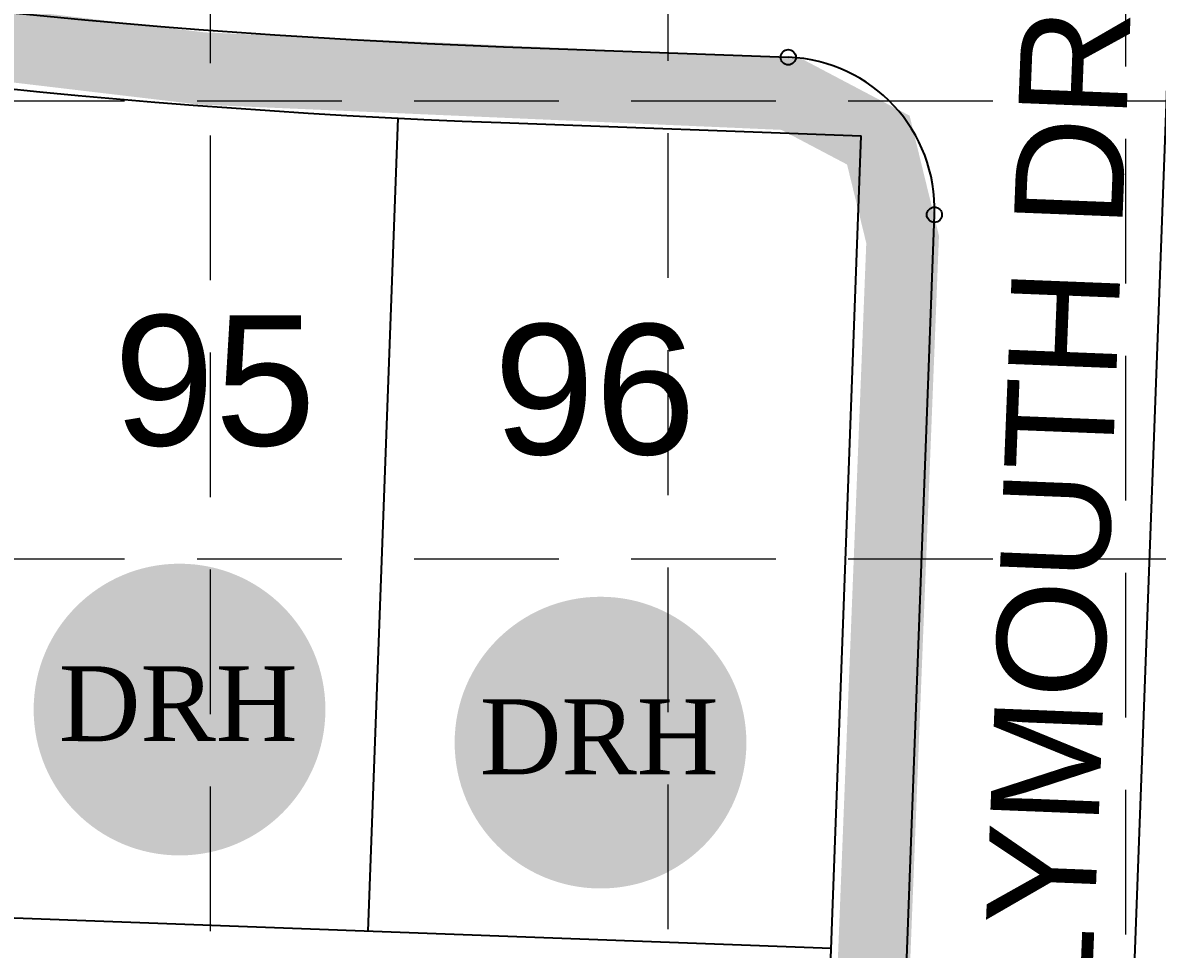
# Model space of a CAD drawing. Header units: inches. Extents: x 3312 to 5850, y 7905 to 11961.
# Drawn here: x 5124.7 to 5281.5, y 10321.6 to 10449.7 of the extents above; entities that cross this region are included whole.
import ezdxf
from ezdxf.enums import TextEntityAlignment as Align

# ---------------------------------------------------------------- set-up
doc = ezdxf.new("R2010")
doc.units = ezdxf.units.IN
doc.header["$LTSCALE"] = 80
doc.header["$MEASUREMENT"] = 0
doc.linetypes.add('HIDDEN', pattern=[0.375, 0.25, -0.125])
for name, color, linetype in [('1 LOT NUMBER', 7, 'Continuous'), ('BASE', 7, 'Continuous'), ('ECB', 84, 'Continuous'), ('grid', 254, 'HIDDEN'), ('LEGEND', 7, 'Continuous'), ('LOT NUM', 7, 'Continuous'), ('LOTLINE', 7, 'Continuous'), ('PAVING', 7, 'Continuous'), ('ROW', 7, 'Continuous')]:
    doc.layers.add(name, color=color, linetype=linetype)
doc.styles.add('DRHorton', font='dutcheb.ttf')
doc.styles.get("Standard").update_dxf_attribs({"font": 'ARIAL.TTF', "height": 25})

# ---------------------------------------------------------------- blocks, each defined once
blk = doc.blocks.new('DRHorton')
h = blk.add_hatch(color=1)
h.paths.add_polyline_path([(78.7, 25.78, 1), (40.43, 25.78, 1)])
h.paths.add_polyline_path([(42.33, 17.91), (76.5, 17.91), (76.5, 34.87), (42.33, 34.87)], flags=24)
at = {"layer": 'BASE', "color": 176, "style": 'DRHorton'}
blk.add_text('DRH', height=9.814, dxfattribs=at).set_placement((59.39, 21.64), align=Align.CENTER)

msp = doc.modelspace()

# ---------------------------------------------------------------- linework, layer by layer
at = {"layer": 'ECB', "const_width": 10}
msp.add_lwpolyline([(5071.14, 10452.63), (5149.47, 10443.33), (5230.9, 10439.79), (5242.96, 10433.43), (5246.32, 10419.7), (5240.33, 10268.63)], dxfattribs=at)
at = {"layer": 'grid', "color": 252, "linetype": 'HIDDEN', "lineweight": 0}
for p, q in [((5150.83, 8224.06), (5150.53, 11894.2)), ((5214.04, 8224.37), (5213.81, 11894.2)), ((5277.27, 8223.61), (5277.08, 11894.2)), ((3378.79, 10438.84), (5783.3, 10438.84)), ((3378.79, 10375.57), (5783.3, 10375.57))]:
    msp.add_line(p, q, dxfattribs=at)
at = {"layer": 'LOTLINE'}
for p, q in [((5172.44, 10324.1), (5176.61, 10436.46)), ((5065.42, 10328.06), (5236.45, 10321.72))]:
    msp.add_line(p, q, dxfattribs=at)
at = {"layer": 'PAVING'}
for p, q in [((5271.23, 10126.13), (5307.82, 11113.6)), ((5191.16, 10446.34), (5230.51, 10444.88)), ((5239.75, 10127.29), (5250.71, 10423.11))]:
    msp.add_line(p, q, dxfattribs=at)
for centre in [(5230.51, 10444.88), (5250.71, 10423.11)]:
    msp.add_circle(centre, 1.05, dxfattribs=at)
for centre, radius, start, end in [((5230.63, 11511.36), 1065.75, 249.75942, 267.87775), ((5229.73, 10423.89), 21, 357.8777, 87.8777)]:
    msp.add_arc(centre, radius, start, end, dxfattribs=at)
at = {"layer": 'ROW'}
for p in [(5190.77, 10435.84), (5229.26, 10127.68)]:
    msp.add_line(p, (5240.61, 10434), dxfattribs=at)
msp.add_arc((5230.63, 11511.36), 1076.25, 249.75942, 267.87775, dxfattribs=at)

# ---------------------------------------------------------------- block references
at = {"layer": 'LEGEND', "xscale": 1.053696000000173, "yscale": 1.053695999999945, "zscale": 1.05369599999999}
for p in [(5083.61, 10327.55), (5141.8, 10322.98)]:
    msp.add_blockref('DRHorton', p, dxfattribs=at)

# ---------------------------------------------------------------- texts
at = {"layer": '1 LOT NUMBER'}
for s, p in [('95', (5137.25, 10400.22)), ('96', (5189.78, 10398.99))]:
    msp.add_text(s, height=18, dxfattribs=at).set_placement(p, align=Align.MIDDLE_LEFT)
at = {"layer": 'LOT NUM'}
msp.add_text('PLYMOUTH DRIVE', height=15, rotation=87.7256, dxfattribs=at).set_placement((5264.31, 10299.28), align=Align.MIDDLE_LEFT)

doc.saveas('drawing.dxf')
